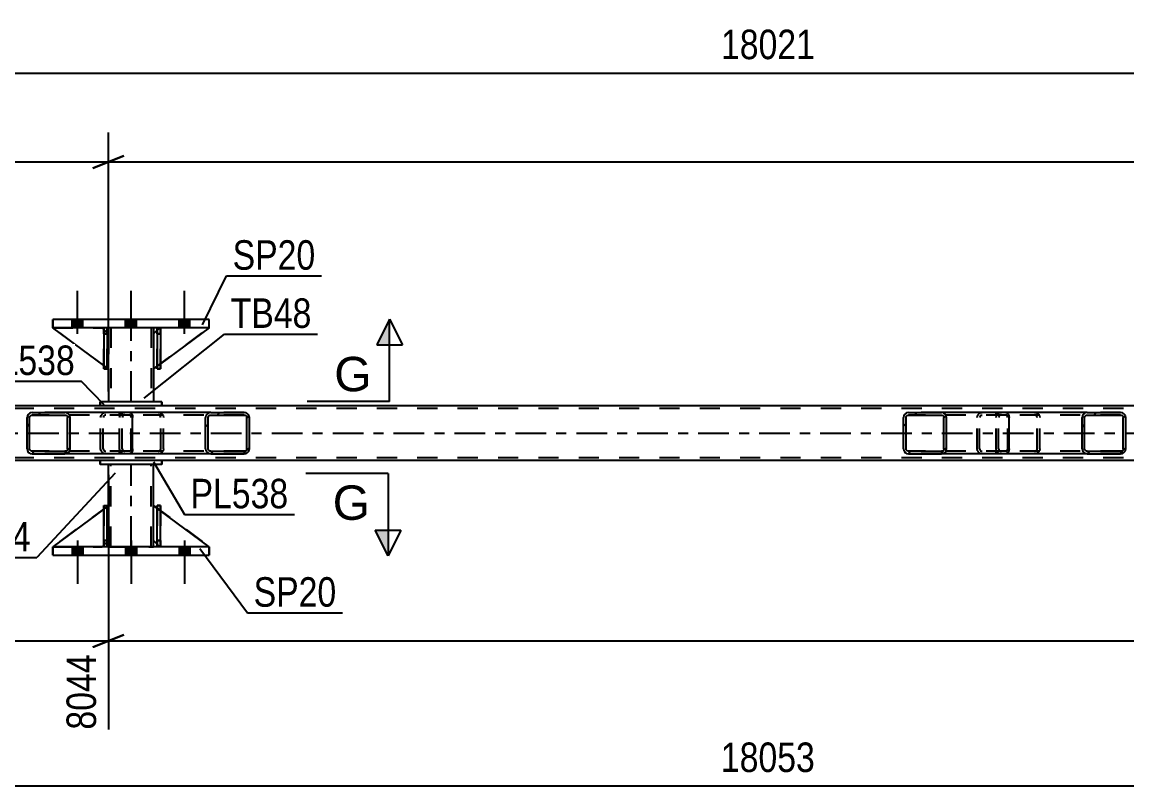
# Model space of a CAD drawing. Header units: millimetres. Extents: x 0 to 841, y 0 to 594.
# Drawn here: x 313.5 to 420.9, y 188.6 to 262.8 of the extents above; entities that cross this region are included whole.
import ezdxf

# ---------------------------------------------------------------- set-up
doc = ezdxf.new("R2010")
doc.units = ezdxf.units.MM
doc.linetypes.add('DXK_LINE_DOT2', pattern=[3.9198, 1.9599, -1.9599])
doc.linetypes.add('DXK_LINE_DOT3', pattern=[5.9187, 2.979, -0.9799, 0.9799, -0.9799])
doc.styles.add('Arial', font='ARIAL.TTF', dxfattribs={"height": 0.2})
doc.styles.add('Arial Narrow', font='ARIALN.TTF', dxfattribs={"height": 0.2})

# ---------------------------------------------------------------- blocks, each defined once
blk = doc.blocks.new('Part-717033707-3431 - 3292')
at = {"linetype": 'Continuous'}
h = blk.add_hatch(dxfattribs=at)
h.set_pattern_fill('', scale=0.7, style=0, pattern_type=0)
h.set_pattern_definition([(45, (403.3136, 224.5906), (-1.57154, 1.57154), [])])
h.paths.add_polyline_path([(403.35, 224.41), (403.31, 224.59), (403.2, 224.75), (403.04, 224.85), (402.85, 224.89), (399.66, 224.89), (399.47, 224.85), (399.31, 224.75), (399.2, 224.59), (399.16, 224.41), (399.16, 221.37), (399.2, 221.18), (399.31, 221.03), (399.47, 220.92), (399.66, 220.89), (402.85, 220.89), (403.04, 220.92), (403.2, 221.03), (403.31, 221.18), (403.35, 221.37)])
h.paths.add_polyline_path([(403.08, 221.28), (403.03, 221.2), (402.95, 221.15), (402.85, 221.13), (399.66, 221.13), (399.57, 221.15), (399.49, 221.2), (399.43, 221.28), (399.41, 221.37), (399.41, 224.41), (399.43, 224.5), (399.49, 224.58), (399.57, 224.63), (399.66, 224.65), (402.85, 224.65), (402.95, 224.63), (403.03, 224.58), (403.08, 224.5), (403.1, 224.41), (403.1, 221.37)])
at = {"color": 2, "linetype": 'Continuous'}
for p, q in [((399.2, 224.59), (399.16, 224.41)), ((399.16, 221.37), (399.16, 224.41)), ((399.41, 224.41), (399.43, 224.5)), ((399.41, 221.37), (399.41, 224.41)), ((399.43, 224.5), (399.49, 224.58)), ((399.66, 224.89), (399.47, 224.85)), ((399.49, 224.58), (399.57, 224.63)), ((399.57, 224.63), (399.66, 224.65)), ((399.66, 224.89), (402.85, 224.89)), ((399.66, 224.65), (402.85, 224.65)), ((409.15, 224.89), (402.85, 224.89)), ((403.04, 224.85), (402.85, 224.89)), ((402.85, 224.65), (402.95, 224.63)), ((402.95, 224.63), (403.03, 224.58)), ((403.03, 224.58), (403.08, 224.5)), ((403.08, 224.5), (403.1, 224.41)), ((403.1, 221.37), (403.1, 224.41)), ((403.35, 224.41), (403.31, 224.59)), ((403.35, 221.37), (403.35, 224.41)), ((409.15, 224.89), (409.25, 224.85)), ((409.25, 224.85), (409.34, 224.75)), ((409.34, 224.75), (409.4, 224.59)), ((409.4, 224.59), (409.42, 224.41)), ((409.42, 221.37), (409.42, 224.41)), ((399.16, 221.37), (399.2, 221.18)), ((399.43, 221.28), (399.41, 221.37)), ((399.49, 221.2), (399.43, 221.28)), ((399.57, 221.15), (399.49, 221.2)), ((399.66, 221.13), (399.57, 221.15)), ((399.66, 221.13), (402.85, 221.13)), ((402.95, 221.15), (402.85, 221.13)), ((403.03, 221.2), (402.95, 221.15)), ((403.08, 221.28), (403.03, 221.2)), ((403.1, 221.37), (403.08, 221.28)), ((403.31, 221.18), (403.35, 221.37)), ((409.4, 221.18), (409.34, 221.03)), ((409.42, 221.37), (409.4, 221.18)), ((399.47, 220.92), (399.66, 220.89)), ((399.66, 220.89), (402.85, 220.89)), ((402.85, 220.89), (403.04, 220.92)), ((409.15, 220.89), (402.85, 220.89)), ((409.25, 220.92), (409.15, 220.89)), ((409.34, 221.03), (409.25, 220.92))]:
    blk.add_line(p, q, dxfattribs=at)
at = {"color": 7, "linetype": 'DXK_LINE_DOT2'}
for p, q in [((402.85, 224.89), (399.66, 224.89)), ((409.15, 224.65), (399.66, 224.65)), ((406.31, 224.41), (406.35, 224.59)), ((406.31, 221.37), (406.31, 224.41)), ((406.58, 224.5), (406.56, 224.41)), ((406.56, 221.37), (406.56, 224.41)), ((406.64, 224.58), (406.58, 224.5)), ((406.62, 224.85), (406.82, 224.89)), ((406.64, 224.58), (406.66, 224.59)), ((406.66, 224.59), (406.72, 224.63)), ((406.72, 224.63), (406.82, 224.65)), ((408.16, 224.65), (408.16, 224.89)), ((409.2, 224.63), (409.15, 224.65)), ((409.25, 224.58), (409.2, 224.63)), ((409.27, 224.5), (409.25, 224.58)), ((409.29, 224.41), (409.27, 224.5)), ((409.29, 221.37), (409.29, 224.41)), ((409.15, 221.13), (399.66, 221.13)), ((406.35, 221.18), (406.31, 221.37)), ((406.56, 221.37), (406.58, 221.28)), ((406.58, 221.28), (406.64, 221.2)), ((406.64, 221.2), (406.66, 221.18)), ((406.66, 221.18), (406.72, 221.15)), ((406.72, 221.15), (406.82, 221.13)), ((408.16, 220.89), (408.16, 221.13)), ((409.15, 221.13), (409.2, 221.15)), ((409.2, 221.15), (409.25, 221.2)), ((409.25, 221.2), (409.27, 221.28)), ((409.27, 221.28), (409.29, 221.37)), ((402.85, 220.89), (399.66, 220.89)), ((406.82, 220.89), (406.62, 220.92))]:
    blk.add_line(p, q, dxfattribs=at)
at = {"color": 2, "linetype": 'Continuous'}
for centre, start, end in [((399.65, 224.39), 111.1941, 156.1506), ((402.86, 224.39), 23.8494, 68.8059), ((399.65, 221.38), 203.8494, 248.8059), ((402.86, 221.38), 291.1941, 336.1506)]:
    blk.add_arc(centre, 0.492, start, end, dxfattribs=at)
at = {"color": 7, "linetype": 'DXK_LINE_DOT2'}
for centre, start, end in [((406.8, 224.39), 111.1941, 156.1506), ((406.8, 221.38), 203.8494, 248.8059)]:
    blk.add_arc(centre, 0.492, start, end, dxfattribs=at)
blk = doc.blocks.new('Bolt-717033707-3302 - 3292')
at = {"linetype": 'Continuous'}
for points in [[(319.45, 211.85), (318.41, 211.85), (318.41, 211.05), (319.45, 211.05)], [(319.45, 211.85), (318.41, 211.85), (318.41, 211.05), (319.45, 211.05)], [(319.45, 211.85), (318.41, 211.85), (318.41, 211.05), (319.45, 211.05)], [(324.65, 211.85), (323.61, 211.85), (323.61, 211.05), (324.65, 211.05)], [(324.65, 211.85), (323.61, 211.85), (323.61, 211.05), (324.65, 211.05)], [(329.85, 211.85), (328.81, 211.85), (328.81, 211.05), (329.85, 211.05)], [(329.85, 211.85), (328.81, 211.85), (328.81, 211.05), (329.85, 211.05)], [(329.85, 211.85), (328.81, 211.85), (328.81, 211.05), (329.85, 211.05)]]:
    blk.add_hatch(color=1, dxfattribs=at).paths.add_polyline_path(points)
at = {"color": 1, "linetype": 'Continuous'}
for p, q in [((318.41, 211.85), (318.41, 211.05)), ((318.41, 211.85), (318.41, 211.05)), ((318.41, 211.85), (318.41, 211.05)), ((318.93, 212.45), (318.93, 208.25)), ((318.93, 212.45), (318.93, 208.25)), ((318.93, 212.45), (318.93, 208.25)), ((319.45, 211.85), (319.45, 211.05)), ((319.45, 211.85), (319.45, 211.05)), ((319.45, 211.85), (319.45, 211.05)), ((323.61, 211.85), (323.61, 211.05)), ((323.61, 211.85), (323.61, 211.05)), ((324.13, 212.45), (324.13, 208.25)), ((324.13, 212.45), (324.13, 208.25)), ((324.65, 211.85), (324.65, 211.05)), ((324.65, 211.85), (324.65, 211.05)), ((328.81, 211.85), (328.81, 211.05)), ((328.81, 211.85), (328.81, 211.05)), ((328.81, 211.85), (328.81, 211.05)), ((329.33, 212.45), (329.33, 208.25)), ((329.33, 212.45), (329.33, 208.25)), ((329.33, 212.45), (329.33, 208.25)), ((329.85, 211.85), (329.85, 211.05)), ((329.85, 211.85), (329.85, 211.05)), ((329.85, 211.85), (329.85, 211.05))]:
    blk.add_line(p, q, dxfattribs=at)
blk = doc.blocks.new('Part-717033707-3335 - 3292')
at = {"color": 7, "linetype": 'DXK_LINE_DOT2'}
for p, q in [((326.33, 212.45), (326.33, 215.85)), ((326.33, 215.85), (331.73, 211.85)), ((326.93, 211.85), (326.33, 212.45)), ((331.73, 211.85), (326.93, 211.85))]:
    blk.add_line(p, q, dxfattribs=at)
blk = doc.blocks.new('Part-717033707-3329 - 3292')
at = {"color": 2, "linetype": 'Continuous'}
for p, q in [((316.53, 211.05), (316.53, 211.85)), ((331.73, 211.85), (316.53, 211.85)), ((331.73, 211.05), (331.73, 211.85)), ((316.53, 211.05), (331.73, 211.05))]:
    blk.add_line(p, q, dxfattribs=at)
at = {"color": 7, "linetype": 'DXK_LINE_DOT2'}
for p, q in [((316.53, 211.85), (316.53, 211.05)), ((331.73, 211.85), (331.73, 211.05))]:
    blk.add_line(p, q, dxfattribs=at)
blk = doc.blocks.new('Part-717033707-3452 - 3292')
at = {"color": 7, "linetype": 'DXK_LINE_DOT2'}
for p, q in [((321.48, 232.53), (321.48, 233.13)), ((321.48, 233.13), (321.48, 233.13)), ((321.48, 233.13), (321.48, 229.13)), ((321.8, 233.13), (321.48, 233.13)), ((321.8, 232.53), (321.8, 233.13)), ((321.8, 229.13), (321.8, 233.13)), ((321.48, 229.13), (321.48, 232.53)), ((321.48, 232.53), (321.8, 232.53)), ((321.8, 232.53), (321.8, 229.13)), ((321.48, 229.13), (321.8, 229.13))]:
    blk.add_line(p, q, dxfattribs=at)
blk = doc.blocks.new('Part-717033707-3446 - 3292')
at = {"color": 2, "linetype": 'Continuous'}
for p, q in [((321.93, 215.85), (321.93, 219.85)), ((326.33, 215.85), (326.33, 219.85)), ((321.93, 211.85), (321.93, 212.45)), ((326.33, 211.85), (326.33, 212.45))]:
    blk.add_line(p, q, dxfattribs=at)
at = {"color": 7, "linetype": 'DXK_LINE_DOT2'}
for p, q in [((326.33, 219.85), (321.93, 219.85)), ((322.17, 211.85), (322.17, 219.85)), ((326.09, 211.85), (326.09, 219.85)), ((321.93, 212.45), (321.93, 215.85)), ((326.33, 212.45), (326.33, 215.85)), ((321.93, 211.85), (326.33, 211.85))]:
    blk.add_line(p, q, dxfattribs=at)
at = {"color": 7, "linetype": 'DXK_LINE_DOT3'}
blk.add_line((324.13, 211.85), (324.13, 219.85), dxfattribs=at)
blk = doc.blocks.new('Part-717033707-3332 - 3292')
at = {"color": 2, "linetype": 'Continuous'}
for p, q in [((326.33, 212.45), (326.33, 215.85)), ((326.68, 215.58), (326.33, 215.85)), ((331.73, 211.85), (327, 215.35)), ((326.68, 212.09), (326.33, 212.45))]:
    blk.add_line(p, q, dxfattribs=at)
at = {"color": 7, "linetype": 'DXK_LINE_DOT2'}
for p, q in [((327, 215.35), (326.68, 215.58)), ((326.93, 211.85), (326.68, 212.09)), ((331.73, 211.85), (326.93, 211.85)), ((331.73, 211.85), (331.73, 211.85)), ((331.73, 211.85), (331.73, 211.85))]:
    blk.add_line(p, q, dxfattribs=at)
blk = doc.blocks.new('Part-717033707-3338 - 3292')
at = {"color": 7, "linetype": 'DXK_LINE_DOT2'}
for p, q in [((321.8, 215.75), (321.48, 215.52)), ((321.93, 212.45), (321.93, 215.85)), ((316.53, 211.85), (321.33, 211.85)), ((321.93, 212.45), (321.33, 211.85)), ((321.8, 212.32), (321.48, 212))]:
    blk.add_line(p, q, dxfattribs=at)
at = {"color": 2, "linetype": 'Continuous'}
for p, q in [((321.93, 215.85), (321.8, 215.75)), ((321.93, 212.45), (321.93, 215.85)), ((321.48, 215.52), (316.53, 211.85)), ((321.48, 212), (321.33, 211.85)), ((321.93, 212.45), (321.8, 212.32)), ((321.93, 212.45), (321.93, 212.45))]:
    blk.add_line(p, q, dxfattribs=at)
blk = doc.blocks.new('Part-717033707-3405 - 3292')
at = {"color": 2, "linetype": 'Continuous'}
for p, q in [((327, 233.13), (326.68, 233.13)), ((326.68, 233.13), (326.68, 229.13)), ((327, 233.13), (327, 233.13)), ((327, 233.13), (327, 229.13)), ((327, 229.13), (326.68, 229.13))]:
    blk.add_line(p, q, dxfattribs=at)
at = {"color": 7, "linetype": 'DXK_LINE_DOT2'}
for p, q in [((326.68, 232.53), (326.68, 233.13)), ((327, 232.53), (327, 233.13)), ((327, 233.13), (327, 233.13)), ((327, 232.53), (326.68, 232.53)), ((326.68, 232.53), (326.68, 229.13)), ((327, 229.13), (327, 232.53))]:
    blk.add_line(p, q, dxfattribs=at)
blk = doc.blocks.new('Part-717033707-3341 - 3292')
at = {"color": 7, "linetype": 'DXK_LINE_DOT2'}
for p, q in [((321.93, 215.85), (316.53, 211.85)), ((321.93, 212.45), (321.93, 215.85)), ((321.93, 215.85), (321.93, 212.45)), ((316.53, 211.85), (321.33, 211.85)), ((321.33, 211.85), (321.93, 212.45)), ((321.93, 212.45), (321.33, 211.85)), ((321.93, 212.45), (321.93, 212.45))]:
    blk.add_line(p, q, dxfattribs=at)
blk = doc.blocks.new('Part-717033707-3406 - 3292')
at = {"color": 7, "linetype": 'DXK_LINE_DOT2'}
for p, q in [((321.93, 229.13), (316.53, 233.13)), ((316.53, 233.13), (321.33, 233.13)), ((321.33, 233.13), (321.93, 232.53)), ((321.93, 232.53), (321.33, 233.13)), ((321.93, 232.53), (321.93, 229.13)), ((321.93, 232.53), (321.93, 232.53)), ((321.93, 232.53), (321.93, 229.13))]:
    blk.add_line(p, q, dxfattribs=at)
blk = doc.blocks.new('Part-717033707-3342 - 3292')
at = {"color": 2, "linetype": 'Continuous'}
for p, q in [((321.48, 211.85), (321.48, 215.85)), ((321.48, 215.85), (321.8, 215.85)), ((321.8, 211.85), (321.8, 215.85)), ((321.48, 211.85), (321.48, 211.85)), ((321.8, 211.85), (321.48, 211.85))]:
    blk.add_line(p, q, dxfattribs=at)
at = {"color": 7, "linetype": 'DXK_LINE_DOT2'}
for p, q in [((321.48, 215.85), (321.48, 212.45)), ((321.8, 212.45), (321.8, 215.85)), ((321.48, 212.45), (321.48, 211.85)), ((321.48, 212.45), (321.8, 212.45)), ((321.8, 211.85), (321.8, 212.45)), ((321.8, 211.85), (321.8, 211.85))]:
    blk.add_line(p, q, dxfattribs=at)
blk = doc.blocks.new('Part-717033707-3407 - 3292')
at = {"color": 2, "linetype": 'Continuous'}
for p, q in [((321.48, 229.46), (316.53, 233.13)), ((321.48, 232.97), (321.33, 233.13)), ((321.93, 232.53), (321.8, 232.65)), ((321.93, 232.53), (321.93, 232.53)), ((321.93, 229.13), (321.93, 232.53)), ((321.8, 229.22), (321.93, 229.13)), ((321.93, 229.13), (321.93, 229.13))]:
    blk.add_line(p, q, dxfattribs=at)
at = {"color": 7, "linetype": 'DXK_LINE_DOT2'}
for p, q in [((321.33, 233.13), (316.53, 233.13)), ((321.33, 233.13), (321.93, 232.53)), ((321.8, 232.65), (321.48, 232.97)), ((321.93, 232.53), (321.93, 229.13)), ((321.8, 229.22), (321.48, 229.46))]:
    blk.add_line(p, q, dxfattribs=at)
blk = doc.blocks.new('Part-717033707-3343 - 3292')
at = {"color": 2, "linetype": 'Continuous'}
for p, q in [((326.68, 211.85), (326.68, 215.85)), ((326.68, 215.85), (327, 215.85)), ((327, 211.85), (327, 215.85)), ((326.68, 211.85), (326.68, 211.85)), ((327, 211.85), (326.68, 211.85))]:
    blk.add_line(p, q, dxfattribs=at)
at = {"color": 7, "linetype": 'DXK_LINE_DOT2'}
for p, q in [((326.68, 215.85), (326.68, 212.45)), ((327, 212.45), (327, 215.85)), ((326.68, 212.45), (326.68, 211.85)), ((326.68, 212.45), (327, 212.45)), ((327, 211.85), (327, 212.45)), ((327, 211.85), (327, 211.85))]:
    blk.add_line(p, q, dxfattribs=at)
blk = doc.blocks.new('Part-717033707-3408 - 3292')
at = {"color": 7, "linetype": 'DXK_LINE_DOT2'}
for p, q in [((326.93, 233.13), (326.33, 232.53)), ((326.33, 229.13), (331.73, 233.13)), ((331.73, 233.13), (326.93, 233.13)), ((326.33, 232.53), (326.33, 229.13))]:
    blk.add_line(p, q, dxfattribs=at)
blk = doc.blocks.new('Part-717033707-3344 - 3292')
at = {"color": 7, "linetype": 'DXK_LINE_DOT2'}
for p, q in [((321.48, 215.85), (321.8, 215.85)), ((321.48, 212.45), (321.48, 215.85)), ((321.48, 215.85), (321.48, 211.85)), ((321.8, 215.85), (321.8, 212.45)), ((321.8, 211.85), (321.8, 215.75)), ((321.8, 212.45), (321.48, 212.45)), ((321.48, 211.85), (321.48, 212.45)), ((321.8, 211.85), (321.48, 211.85)), ((321.8, 212.45), (321.8, 211.85)), ((321.8, 211.85), (321.8, 211.85))]:
    blk.add_line(p, q, dxfattribs=at)
blk = doc.blocks.new('Part-717033707-3409 - 3292')
at = {"color": 2, "linetype": 'Continuous'}
for p, q in [((326.68, 232.88), (326.33, 232.53)), ((331.73, 233.13), (327, 229.63)), ((326.33, 232.53), (326.33, 229.13)), ((326.68, 229.39), (326.33, 229.13))]:
    blk.add_line(p, q, dxfattribs=at)
at = {"color": 7, "linetype": 'DXK_LINE_DOT2'}
for p, q in [((326.93, 233.13), (326.68, 232.88)), ((331.73, 233.13), (326.93, 233.13)), ((327, 229.63), (326.68, 229.39))]:
    blk.add_line(p, q, dxfattribs=at)
blk = doc.blocks.new('Part-717033707-3345 - 3292')
at = {"color": 7, "linetype": 'DXK_LINE_DOT2'}
for p, q in [((327, 215.85), (326.68, 215.85)), ((326.68, 212.45), (326.68, 215.85)), ((326.68, 215.85), (326.68, 211.85)), ((327, 215.85), (327, 212.45)), ((327, 211.85), (327, 215.85)), ((327, 212.45), (326.68, 212.45)), ((326.68, 211.85), (326.68, 212.45)), ((327, 211.85), (326.68, 211.85)), ((327, 212.45), (327, 211.85)), ((327, 211.85), (327, 211.85))]:
    blk.add_line(p, q, dxfattribs=at)
blk = doc.blocks.new('Part-717033707-3404 - 3292')
at = {"color": 2, "linetype": 'Continuous'}
for p, q in [((321.8, 233.13), (321.48, 233.13)), ((321.48, 233.13), (321.48, 229.13)), ((321.8, 233.13), (321.8, 233.13)), ((321.8, 233.13), (321.8, 229.13)), ((321.8, 229.13), (321.48, 229.13))]:
    blk.add_line(p, q, dxfattribs=at)
at = {"color": 7, "linetype": 'DXK_LINE_DOT2'}
for p, q in [((321.48, 232.53), (321.48, 233.13)), ((321.8, 232.53), (321.8, 233.13)), ((321.8, 233.13), (321.8, 233.13)), ((321.8, 232.53), (321.48, 232.53)), ((321.48, 232.53), (321.48, 229.13)), ((321.8, 229.13), (321.8, 232.53))]:
    blk.add_line(p, q, dxfattribs=at)
blk = doc.blocks.new('Part-717033707-3430 - 3292')
at = {"linetype": 'Continuous'}
h = blk.add_hatch(dxfattribs=at)
h.set_pattern_fill('', scale=0.7, style=0, pattern_type=0)
h.set_pattern_definition([(45, (335.5906, 224.5906), (-1.57154, 1.57154), [])])
h.paths.add_polyline_path([(335.63, 224.41), (335.59, 224.59), (335.48, 224.75), (335.31, 224.85), (335.12, 224.89), (331.88, 224.89), (331.69, 224.85), (331.52, 224.75), (331.41, 224.59), (331.37, 224.41), (331.37, 221.37), (331.41, 221.18), (331.52, 221.03), (331.69, 220.92), (331.88, 220.89), (335.12, 220.89), (335.31, 220.92), (335.48, 221.03), (335.59, 221.18), (335.63, 221.37)])
h.paths.add_polyline_path([(335.35, 221.28), (335.3, 221.2), (335.22, 221.15), (335.12, 221.13), (331.88, 221.13), (331.79, 221.15), (331.7, 221.2), (331.65, 221.28), (331.63, 221.37), (331.63, 224.41), (331.65, 224.5), (331.7, 224.58), (331.79, 224.63), (331.88, 224.65), (335.12, 224.65), (335.22, 224.63), (335.3, 224.58), (335.35, 224.5), (335.37, 224.41), (335.37, 221.37)])
at = {"color": 7, "linetype": 'DXK_LINE_DOT2'}
for p, q in [((323.02, 224.41), (323.06, 224.59)), ((323.02, 221.37), (323.02, 224.41)), ((323.3, 224.5), (323.28, 224.41)), ((323.28, 221.37), (323.28, 224.41)), ((323.35, 224.58), (323.3, 224.5)), ((323.34, 224.85), (323.53, 224.89)), ((323.44, 224.63), (323.35, 224.58)), ((323.53, 224.65), (323.44, 224.63)), ((324.02, 224.89), (323.53, 224.89)), ((335.12, 224.65), (323.53, 224.65)), ((326.77, 224.89), (326.96, 224.85)), ((326.87, 224.63), (326.77, 224.65)), ((326.95, 224.58), (326.87, 224.63)), ((327.01, 224.5), (326.95, 224.58)), ((327.02, 224.41), (327.01, 224.5)), ((327.02, 221.37), (327.02, 224.41)), ((327.24, 224.59), (327.28, 224.41)), ((327.28, 221.37), (327.28, 224.41)), ((335.12, 224.89), (331.88, 224.89)), ((323.06, 221.18), (323.02, 221.37)), ((323.28, 221.37), (323.3, 221.28)), ((323.3, 221.28), (323.35, 221.2)), ((323.35, 221.2), (323.44, 221.15)), ((323.44, 221.15), (323.53, 221.13)), ((335.12, 221.13), (323.53, 221.13)), ((326.77, 221.13), (326.87, 221.15)), ((326.87, 221.15), (326.95, 221.2)), ((326.95, 221.2), (327.01, 221.28)), ((327.01, 221.28), (327.02, 221.37)), ((327.28, 221.37), (327.24, 221.18)), ((323.53, 220.89), (323.34, 220.92)), ((324.02, 220.89), (323.53, 220.89)), ((326.96, 220.92), (326.77, 220.89)), ((335.12, 220.89), (331.88, 220.89))]:
    blk.add_line(p, q, dxfattribs=at)
at = {"color": 2, "linetype": 'Continuous'}
for p, q in [((331.88, 224.89), (324.02, 224.89)), ((331.41, 224.59), (331.37, 224.41)), ((331.37, 221.37), (331.37, 224.41)), ((331.63, 224.41), (331.65, 224.5)), ((331.63, 221.37), (331.63, 224.41)), ((331.65, 224.5), (331.7, 224.58)), ((331.88, 224.89), (331.69, 224.85)), ((331.7, 224.58), (331.79, 224.63)), ((331.79, 224.63), (331.88, 224.65)), ((331.88, 224.89), (335.12, 224.89)), ((331.88, 224.65), (335.12, 224.65)), ((335.31, 224.85), (335.12, 224.89)), ((335.12, 224.65), (335.22, 224.63)), ((335.22, 224.63), (335.3, 224.58)), ((335.3, 224.58), (335.35, 224.5)), ((335.35, 224.5), (335.37, 224.41)), ((335.37, 221.37), (335.37, 224.41)), ((335.63, 224.41), (335.59, 224.59)), ((335.63, 221.37), (335.63, 224.41)), ((331.37, 221.37), (331.41, 221.18)), ((331.65, 221.28), (331.63, 221.37)), ((331.7, 221.2), (331.65, 221.28)), ((331.79, 221.15), (331.7, 221.2)), ((331.88, 221.13), (331.79, 221.15)), ((331.88, 221.13), (335.12, 221.13)), ((335.22, 221.15), (335.12, 221.13)), ((335.3, 221.2), (335.22, 221.15)), ((335.35, 221.28), (335.3, 221.2)), ((335.37, 221.37), (335.35, 221.28)), ((335.59, 221.18), (335.63, 221.37)), ((331.88, 220.89), (324.02, 220.89)), ((331.69, 220.92), (331.88, 220.89)), ((331.88, 220.89), (335.12, 220.89)), ((335.12, 220.89), (335.31, 220.92))]:
    blk.add_line(p, q, dxfattribs=at)
at = {"color": 7, "linetype": 'DXK_LINE_DOT2'}
for centre, start, end in [((323.51, 224.39), 110.7583, 155.6801), ((326.79, 224.39), 24.3199, 69.2417), ((323.51, 221.39), 204.3199, 249.2417), ((326.79, 221.39), 290.7583, 335.6801)]:
    blk.add_arc(centre, 0.496, start, end, dxfattribs=at)
at = {"color": 2, "linetype": 'Continuous'}
for centre, start, end in [((331.86, 224.39), 110.7583, 155.68), ((335.14, 224.39), 24.32, 69.2417), ((331.86, 221.39), 204.32, 249.2417), ((335.14, 221.39), 290.7583, 335.68)]:
    blk.add_arc(centre, 0.496, start, end, dxfattribs=at)
blk = doc.blocks.new('Part-717033707-3441 - 3292')
at = {"color": 2, "linetype": 'Continuous'}
for p, q in [((327.13, 220.25), (321.13, 220.25)), ((321.13, 219.85), (321.13, 220.25)), ((327.13, 220.25), (327.13, 219.85)), ((327.13, 220.25), (327.13, 220.25)), ((327.13, 219.85), (321.13, 219.85)), ((327.13, 219.85), (327.13, 219.85))]:
    blk.add_line(p, q, dxfattribs=at)
at = {"color": 7, "linetype": 'DXK_LINE_DOT2'}
for p, q in [((321.13, 220.25), (321.13, 219.85)), ((327.13, 219.85), (327.13, 220.25))]:
    blk.add_line(p, q, dxfattribs=at)
blk = doc.blocks.new('Part-717033707-3451 - 3292')
at = {"color": 2, "linetype": 'Continuous'}
for p, q in [((331.73, 233.93), (316.53, 233.93)), ((316.53, 233.13), (316.53, 233.93)), ((331.73, 233.13), (316.53, 233.13)), ((331.73, 233.13), (331.73, 233.93))]:
    blk.add_line(p, q, dxfattribs=at)
at = {"color": 7, "linetype": 'DXK_LINE_DOT2'}
for p, q in [((316.53, 233.93), (316.53, 233.13)), ((331.73, 233.13), (331.73, 233.93))]:
    blk.add_line(p, q, dxfattribs=at)
blk = doc.blocks.new('Part-717033707-3453 - 3292')
at = {"color": 7, "linetype": 'DXK_LINE_DOT2'}
for p, q in [((326.68, 232.53), (326.68, 233.13)), ((326.68, 233.13), (326.68, 233.13)), ((326.68, 233.13), (326.68, 229.13)), ((327, 233.13), (326.68, 233.13)), ((327, 232.53), (327, 233.13)), ((327, 229.13), (327, 233.13)), ((326.68, 229.13), (326.68, 232.53)), ((326.68, 232.53), (327, 232.53)), ((327, 232.53), (327, 229.13)), ((326.68, 229.13), (327, 229.13))]:
    blk.add_line(p, q, dxfattribs=at)
blk = doc.blocks.new('Part-717033707-3459 - 3292')
at = {"color": 2, "linetype": 'Continuous'}
for p, q in [((321.93, 233.13), (321.93, 232.53)), ((326.33, 233.13), (326.33, 232.53)), ((321.93, 229.13), (321.93, 225.93)), ((326.33, 229.13), (326.33, 225.93))]:
    blk.add_line(p, q, dxfattribs=at)
at = {"color": 7, "linetype": 'DXK_LINE_DOT2'}
for p, q in [((326.33, 233.13), (321.93, 233.13)), ((322.17, 233.13), (322.17, 225.93)), ((326.09, 233.13), (326.09, 225.93)), ((321.93, 232.53), (321.93, 229.13)), ((326.33, 232.53), (326.33, 229.13)), ((326.33, 225.93), (321.93, 225.93))]:
    blk.add_line(p, q, dxfattribs=at)
at = {"color": 7, "linetype": 'DXK_LINE_DOT3'}
blk.add_line((324.13, 225.93), (324.13, 233.13), dxfattribs=at)
blk = doc.blocks.new('Part-717033707-3472 - 3292')
at = {"linetype": 'Continuous'}
h = blk.add_hatch(dxfattribs=at)
h.set_pattern_fill('', scale=0.7, style=0, pattern_type=0)
h.set_pattern_definition([(45, (318.1795, 224.5906), (-1.57154, 1.57154), [])])
h.paths.add_polyline_path([(318.22, 224.41), (318.18, 224.59), (318.07, 224.75), (317.91, 224.85), (317.71, 224.89), (314.53, 224.89), (314.34, 224.85), (314.18, 224.75), (314.07, 224.59), (314.03, 224.41), (314.03, 221.37), (314.07, 221.18), (314.18, 221.03), (314.34, 220.92), (314.53, 220.89), (317.71, 220.89), (317.91, 220.92), (318.07, 221.03), (318.18, 221.18), (318.22, 221.37)])
h.paths.add_polyline_path([(317.95, 221.28), (317.89, 221.2), (317.81, 221.15), (317.71, 221.13), (314.53, 221.13), (314.43, 221.15), (314.35, 221.2), (314.3, 221.28), (314.28, 221.37), (314.28, 224.41), (314.3, 224.5), (314.35, 224.58), (314.43, 224.63), (314.53, 224.65), (317.71, 224.65), (317.81, 224.63), (317.89, 224.58), (317.95, 224.5), (317.97, 224.41), (317.97, 221.37)])
at = {"color": 2, "linetype": 'Continuous'}
for p, q in [((314.07, 224.59), (314.03, 224.41)), ((314.03, 221.37), (314.03, 224.41)), ((314.28, 224.41), (314.3, 224.5)), ((314.28, 221.37), (314.28, 224.41)), ((314.3, 224.5), (314.35, 224.58)), ((314.53, 224.89), (314.34, 224.85)), ((314.35, 224.58), (314.43, 224.63)), ((314.43, 224.63), (314.53, 224.65)), ((314.53, 224.89), (317.71, 224.89)), ((314.53, 224.65), (317.71, 224.65)), ((324.02, 224.89), (317.71, 224.89)), ((317.91, 224.85), (317.71, 224.89)), ((317.71, 224.65), (317.81, 224.63)), ((317.81, 224.63), (317.89, 224.58)), ((317.89, 224.58), (317.95, 224.5)), ((317.95, 224.5), (317.97, 224.41)), ((317.97, 221.37), (317.97, 224.41)), ((318.22, 224.41), (318.18, 224.59)), ((318.22, 221.37), (318.22, 224.41)), ((324.02, 224.89), (324.12, 224.85)), ((324.12, 224.85), (324.21, 224.75)), ((324.21, 224.75), (324.27, 224.59)), ((324.27, 224.59), (324.29, 224.41)), ((324.29, 221.37), (324.29, 224.41)), ((314.03, 221.37), (314.07, 221.18)), ((314.3, 221.28), (314.28, 221.37)), ((314.35, 221.2), (314.3, 221.28)), ((314.43, 221.15), (314.35, 221.2)), ((314.53, 221.13), (314.43, 221.15)), ((314.53, 221.13), (317.71, 221.13)), ((317.81, 221.15), (317.71, 221.13)), ((317.89, 221.2), (317.81, 221.15)), ((317.95, 221.28), (317.89, 221.2)), ((317.97, 221.37), (317.95, 221.28)), ((318.18, 221.18), (318.22, 221.37)), ((324.27, 221.18), (324.21, 221.03)), ((324.29, 221.37), (324.27, 221.18)), ((314.34, 220.92), (314.53, 220.89)), ((314.53, 220.89), (317.71, 220.89)), ((317.71, 220.89), (317.91, 220.92)), ((324.02, 220.89), (317.71, 220.89)), ((324.12, 220.92), (324.02, 220.89)), ((324.21, 221.03), (324.12, 220.92))]:
    blk.add_line(p, q, dxfattribs=at)
at = {"color": 7, "linetype": 'DXK_LINE_DOT2'}
for p, q in [((317.71, 224.89), (314.53, 224.89)), ((324.02, 224.65), (314.53, 224.65)), ((321.18, 224.41), (321.22, 224.59)), ((321.18, 221.37), (321.18, 224.41)), ((321.45, 224.5), (321.43, 224.41)), ((321.43, 221.37), (321.43, 224.41)), ((321.5, 224.58), (321.45, 224.5)), ((321.49, 224.85), (321.68, 224.89)), ((321.58, 224.63), (321.5, 224.58)), ((321.68, 224.65), (321.58, 224.63)), ((323.02, 224.65), (323.02, 224.89)), ((324.07, 224.63), (324.02, 224.65)), ((324.11, 224.58), (324.07, 224.63)), ((324.14, 224.5), (324.11, 224.58)), ((324.15, 224.41), (324.14, 224.5)), ((324.15, 221.37), (324.15, 224.41)), ((324.02, 221.13), (314.53, 221.13)), ((321.22, 221.18), (321.18, 221.37)), ((321.43, 221.37), (321.45, 221.28)), ((321.45, 221.28), (321.5, 221.2)), ((321.5, 221.2), (321.53, 221.18)), ((321.53, 221.18), (321.58, 221.15)), ((321.58, 221.15), (321.68, 221.13)), ((323.02, 220.89), (323.02, 221.13)), ((324.02, 221.13), (324.07, 221.15)), ((324.07, 221.15), (324.11, 221.2)), ((324.11, 221.2), (324.14, 221.28)), ((324.14, 221.28), (324.15, 221.37)), ((317.71, 220.89), (314.53, 220.89)), ((321.68, 220.89), (321.49, 220.92))]:
    blk.add_line(p, q, dxfattribs=at)
at = {"color": 2, "linetype": 'Continuous'}
for centre, start, end in [((314.52, 224.39), 111.1941, 156.1506), ((317.73, 224.39), 23.8494, 68.8059), ((314.52, 221.38), 203.8494, 248.8059), ((317.73, 221.38), 291.1941, 336.1506)]:
    blk.add_arc(centre, 0.492, start, end, dxfattribs=at)
at = {"color": 7, "linetype": 'DXK_LINE_DOT2'}
for centre, start, end in [((321.67, 224.39), 111.1941, 156.1506), ((321.67, 221.38), 203.8494, 248.8059)]:
    blk.add_arc(centre, 0.492, start, end, dxfattribs=at)
blk = doc.blocks.new('Part-717033707-3488 - 3292')
at = {"color": 2, "linetype": 'Continuous'}
for p, q in [((327.13, 225.93), (321.13, 225.93)), ((321.13, 225.53), (321.13, 225.93)), ((327.13, 225.53), (321.13, 225.53)), ((327.13, 225.93), (327.13, 225.53)), ((327.13, 225.93), (327.13, 225.93)), ((327.13, 225.53), (327.13, 225.53))]:
    blk.add_line(p, q, dxfattribs=at)
at = {"color": 7, "linetype": 'DXK_LINE_DOT2'}
for p, q in [((321.13, 225.93), (321.13, 225.53)), ((327.13, 225.53), (327.13, 225.93))]:
    blk.add_line(p, q, dxfattribs=at)
blk = doc.blocks.new('Part-717033707-3524 - 3292')
at = {"color": 2, "linetype": 'Continuous'}
for p, q in [((321.13, 225.53), (156.86, 225.53)), ((576.54, 225.53), (327.13, 225.53)), ((321.13, 220.25), (156.86, 220.25)), ((576.54, 220.25), (327.13, 220.25))]:
    blk.add_line(p, q, dxfattribs=at)
at = {"color": 7, "linetype": 'DXK_LINE_DOT2'}
for p, q in [((327.13, 225.53), (321.13, 225.53)), ((722.36, 225.29), (59.62, 225.29)), ((722.36, 220.49), (59.62, 220.49)), ((327.13, 220.25), (321.13, 220.25))]:
    blk.add_line(p, q, dxfattribs=at)
at = {"color": 7, "linetype": 'DXK_LINE_DOT3'}
blk.add_line((59.62, 222.89), (722.02, 222.89), dxfattribs=at)
blk = doc.blocks.new('Part-717033707-3525 - 3292')
at = {"linetype": 'Continuous'}
h = blk.add_hatch(dxfattribs=at)
h.set_pattern_fill('', scale=0.7, style=0, pattern_type=0)
h.set_pattern_definition([(45, (420.7249, 224.5906), (-1.57154, 1.57154), [])])
h.paths.add_polyline_path([(420.76, 224.41), (420.72, 224.59), (420.61, 224.75), (420.45, 224.85), (420.25, 224.89), (417.02, 224.89), (416.82, 224.85), (416.66, 224.75), (416.55, 224.59), (416.51, 224.41), (416.51, 221.37), (416.55, 221.18), (416.66, 221.03), (416.82, 220.92), (417.02, 220.89), (420.25, 220.89), (420.45, 220.92), (420.61, 221.03), (420.72, 221.18), (420.76, 221.37)])
h.paths.add_polyline_path([(420.49, 221.28), (420.43, 221.2), (420.35, 221.15), (420.25, 221.13), (417.02, 221.13), (416.92, 221.15), (416.84, 221.2), (416.78, 221.28), (416.76, 221.37), (416.76, 224.41), (416.78, 224.5), (416.84, 224.58), (416.92, 224.63), (417.02, 224.65), (420.25, 224.65), (420.35, 224.63), (420.43, 224.58), (420.49, 224.5), (420.51, 224.41), (420.51, 221.37)])
at = {"color": 7, "linetype": 'DXK_LINE_DOT2'}
for p, q in [((408.16, 224.41), (408.2, 224.59)), ((408.16, 221.37), (408.16, 224.41)), ((408.43, 224.5), (408.41, 224.41)), ((408.41, 221.37), (408.41, 224.41)), ((408.49, 224.58), (408.43, 224.5)), ((408.47, 224.85), (408.67, 224.89)), ((408.57, 224.63), (408.49, 224.58)), ((408.67, 224.65), (408.57, 224.63)), ((409.15, 224.89), (408.67, 224.89)), ((420.25, 224.65), (408.67, 224.65)), ((411.9, 224.89), (412.1, 224.85)), ((412, 224.63), (411.9, 224.65)), ((412.08, 224.58), (412, 224.63)), ((412.14, 224.5), (412.08, 224.58)), ((412.16, 224.41), (412.14, 224.5)), ((412.16, 221.37), (412.16, 224.41)), ((412.38, 224.59), (412.41, 224.41)), ((412.41, 221.37), (412.41, 224.41)), ((420.25, 224.89), (417.02, 224.89)), ((408.2, 221.18), (408.16, 221.37)), ((408.41, 221.37), (408.43, 221.28)), ((408.43, 221.28), (408.49, 221.2)), ((408.49, 221.2), (408.57, 221.15)), ((408.57, 221.15), (408.67, 221.13)), ((420.25, 221.13), (408.67, 221.13)), ((411.9, 221.13), (412, 221.15)), ((412, 221.15), (412.08, 221.2)), ((412.08, 221.2), (412.14, 221.28)), ((412.14, 221.28), (412.16, 221.37)), ((412.41, 221.37), (412.38, 221.18)), ((408.67, 220.89), (408.47, 220.92)), ((409.15, 220.89), (408.67, 220.89)), ((412.1, 220.92), (411.9, 220.89)), ((420.25, 220.89), (417.02, 220.89))]:
    blk.add_line(p, q, dxfattribs=at)
at = {"color": 2, "linetype": 'Continuous'}
for p, q in [((417.02, 224.89), (409.15, 224.89)), ((416.55, 224.59), (416.51, 224.41)), ((416.51, 221.37), (416.51, 224.41)), ((416.76, 224.41), (416.78, 224.5)), ((416.76, 221.37), (416.76, 224.41)), ((416.78, 224.5), (416.84, 224.58)), ((417.02, 224.89), (416.82, 224.85)), ((416.84, 224.58), (416.92, 224.63)), ((416.92, 224.63), (417.02, 224.65)), ((417.02, 224.89), (420.25, 224.89)), ((417.02, 224.65), (420.25, 224.65)), ((420.45, 224.85), (420.25, 224.89)), ((420.25, 224.65), (420.35, 224.63)), ((420.35, 224.63), (420.43, 224.58)), ((420.43, 224.58), (420.49, 224.5)), ((420.49, 224.5), (420.51, 224.41)), ((420.51, 221.37), (420.51, 224.41)), ((420.76, 224.41), (420.72, 224.59)), ((420.76, 221.37), (420.76, 224.41)), ((416.51, 221.37), (416.55, 221.18)), ((416.78, 221.28), (416.76, 221.37)), ((416.84, 221.2), (416.78, 221.28)), ((416.92, 221.15), (416.84, 221.2)), ((417.02, 221.13), (416.92, 221.15)), ((417.02, 221.13), (420.25, 221.13)), ((420.35, 221.15), (420.25, 221.13)), ((420.43, 221.2), (420.35, 221.15)), ((420.49, 221.28), (420.43, 221.2)), ((420.51, 221.37), (420.49, 221.28)), ((420.72, 221.18), (420.76, 221.37)), ((417.02, 220.89), (409.15, 220.89)), ((416.82, 220.92), (417.02, 220.89)), ((417.02, 220.89), (420.25, 220.89)), ((420.25, 220.89), (420.45, 220.92))]:
    blk.add_line(p, q, dxfattribs=at)
at = {"color": 7, "linetype": 'DXK_LINE_DOT2'}
for centre, start, end in [((408.65, 224.39), 110.7583, 155.6801), ((411.92, 224.39), 24.3199, 69.2417), ((408.65, 221.39), 204.3199, 249.2417), ((411.92, 221.39), 290.7583, 335.6801)]:
    blk.add_arc(centre, 0.496, start, end, dxfattribs=at)
at = {"color": 2, "linetype": 'Continuous'}
for centre, start, end in [((417, 224.39), 110.7583, 155.68), ((420.27, 224.39), 24.32, 69.2417), ((417, 221.39), 204.32, 249.2417), ((420.27, 221.39), 290.7583, 335.68)]:
    blk.add_arc(centre, 0.496, start, end, dxfattribs=at)
blk = doc.blocks.new('Bolt-717033707-3552 - 3292')
at = {"linetype": 'Continuous'}
for points in [[(318.41, 233.13), (319.45, 233.13), (319.45, 233.93), (318.41, 233.93)], [(318.41, 233.13), (319.45, 233.13), (319.45, 233.93), (318.41, 233.93)], [(318.41, 233.13), (319.45, 233.13), (319.45, 233.93), (318.41, 233.93)], [(323.61, 233.13), (324.65, 233.13), (324.65, 233.93), (323.61, 233.93)], [(323.61, 233.13), (324.65, 233.13), (324.65, 233.93), (323.61, 233.93)], [(328.81, 233.13), (329.85, 233.13), (329.85, 233.93), (328.81, 233.93)], [(328.81, 233.13), (329.85, 233.13), (329.85, 233.93), (328.81, 233.93)], [(328.81, 233.13), (329.85, 233.13), (329.85, 233.93), (328.81, 233.93)]]:
    blk.add_hatch(color=1, dxfattribs=at).paths.add_polyline_path(points)
at = {"color": 1, "linetype": 'Continuous'}
for p, q in [((318.93, 232.53), (318.93, 236.73)), ((318.93, 232.53), (318.93, 236.73)), ((318.93, 232.53), (318.93, 236.73)), ((324.13, 232.53), (324.13, 236.73)), ((324.13, 232.53), (324.13, 236.73)), ((329.33, 232.53), (329.33, 236.73)), ((329.33, 232.53), (329.33, 236.73)), ((329.33, 232.53), (329.33, 236.73)), ((318.41, 233.13), (318.41, 233.93)), ((318.41, 233.13), (318.41, 233.93)), ((318.41, 233.13), (318.41, 233.93)), ((319.45, 233.13), (319.45, 233.93)), ((319.45, 233.13), (319.45, 233.93)), ((319.45, 233.13), (319.45, 233.93)), ((323.61, 233.13), (323.61, 233.93)), ((323.61, 233.13), (323.61, 233.93)), ((324.65, 233.13), (324.65, 233.93)), ((324.65, 233.13), (324.65, 233.93)), ((328.81, 233.13), (328.81, 233.93)), ((328.81, 233.13), (328.81, 233.93)), ((328.81, 233.13), (328.81, 233.93)), ((329.85, 233.13), (329.85, 233.93)), ((329.85, 233.13), (329.85, 233.93)), ((329.85, 233.13), (329.85, 233.93))]:
    blk.add_line(p, q, dxfattribs=at)
blk = doc.blocks.new('StraightDimension-717033707-51811 - 3292')
at = {"color": 7, "linetype": 'Continuous'}
for p, q in [((321.93, 226.93), (321.93, 252.1)), ((151.66, 249.25), (321.93, 249.25)), ((320.43, 248.65), (323.43, 249.85))]:
    blk.add_line(p, q, dxfattribs=at)
blk = doc.blocks.new('StraightDimension-717033707-3647 - 3292')
at = {"color": 7, "linetype": 'Continuous'}
blk.add_line((51, 257.88), (721.02, 257.88), dxfattribs=at)
at = {"color": 0}
blk.add_wipeout([(391.18, 258.63), (391.18, 262.83), (380.84, 262.83), (380.84, 258.63)], dxfattribs=at)
at = {"color": 3, "style": 'Arial Narrow'}
blk.add_text('18021', height=2.863, dxfattribs=at).set_placement((381.44, 259.23))
blk = doc.blocks.new('StraightDimension-717033707-3597 - 3292')
at = {"color": 7, "linetype": 'Continuous'}
blk.add_line((50.36, 188.62), (721.65, 188.62), dxfattribs=at)
at = {"color": 0}
blk.add_wipeout([(391.17, 189.37), (391.17, 193.57), (380.83, 193.57), (380.83, 189.37)], dxfattribs=at)
at = {"color": 3, "style": 'Arial Narrow'}
blk.add_text('18053', height=2.863, dxfattribs=at).set_placement((381.43, 189.97))
blk = doc.blocks.new('StraightDimension-717033707-51810 - 3292')
at = {"color": 7, "linetype": 'Continuous'}
for p, q in [((321.93, 226.93), (321.93, 252.1)), ((323.43, 249.85), (320.43, 248.65)), ((321.93, 249.25), (577.34, 249.25))]:
    blk.add_line(p, q, dxfattribs=at)
blk = doc.blocks.new('StraightDimension-717033707-51859 - 3292')
at = {"color": 7, "linetype": 'Continuous'}
for p, q in [((321.93, 218.85), (321.93, 194.09)), ((323.43, 203.31), (320.43, 202.11)), ((321.93, 202.71), (577.34, 202.71))]:
    blk.add_line(p, q, dxfattribs=at)
blk = doc.blocks.new('StraightDimension-717033707-51860 - 3292')
at = {"color": 7, "linetype": 'Continuous'}
for p, q in [((321.93, 218.85), (321.93, 194.09)), ((320.43, 202.11), (323.43, 203.31)), ((151.66, 202.71), (321.93, 202.71))]:
    blk.add_line(p, q, dxfattribs=at)
at = {"color": 0, "linetype": 'Continuous'}
blk.add_wipeout([(321.33, 202.01), (317.13, 202.01), (317.13, 193.49), (321.33, 193.49)], dxfattribs=at)
at = {"color": 3, "linetype": 'Continuous', "style": 'Arial Narrow'}
blk.add_text('8044', height=2.863, rotation=90.0002, dxfattribs=at).set_placement((320.73, 194.09))
blk = doc.blocks.new('Mark-717033707-3437 - 3292')
at = {"color": 30, "linetype": 'Continuous'}
for p, q in [((326.31, 220.11), (329.31, 214.99)), ((329.31, 214.99), (340.01, 214.99))]:
    blk.add_line(p, q, dxfattribs=at)
at = {"color": 0}
blk.add_wipeout([(339.41, 215.59), (339.41, 218.59), (329.91, 218.59), (329.91, 215.59)], dxfattribs=at)
blk.add_wipeout([(339.41, 215.59), (339.41, 218.59), (329.91, 218.59), (329.91, 215.59)], dxfattribs=at)
at = {"color": 3, "style": 'Arial Narrow'}
blk.add_text('PL538', height=2.863, dxfattribs=at).set_placement((329.91, 215.59))
blk = doc.blocks.new('Mark-717033707-3442 - 3292')
at = {"color": 30, "linetype": 'Continuous'}
for p in [(322.6, 218.99), (305.93, 210.8)]:
    blk.add_line(p, (314.99, 210.8), dxfattribs=at)
at = {"color": 0}
blk.add_wipeout([(314.39, 211.4), (314.39, 214.4), (306.53, 214.4), (306.53, 211.4)], dxfattribs=at)
blk.add_wipeout([(314.39, 211.4), (314.39, 214.4), (306.53, 214.4), (306.53, 211.4)], dxfattribs=at)
at = {"color": 3, "style": 'Arial Narrow'}
blk.add_text('TB74', height=2.863, dxfattribs=at).set_placement((306.53, 211.4))
blk = doc.blocks.new('Mark-717033707-3325 - 3292')
at = {"color": 30, "linetype": 'Continuous'}
for p, q in [((330.83, 211.68), (335.44, 205.43)), ((335.44, 205.43), (344.68, 205.43))]:
    blk.add_line(p, q, dxfattribs=at)
at = {"color": 0}
blk.add_wipeout([(344.08, 206.03), (344.08, 209.03), (336.04, 209.03), (336.04, 206.03)], dxfattribs=at)
blk.add_wipeout([(344.08, 206.03), (344.08, 209.03), (336.04, 209.03), (336.04, 206.03)], dxfattribs=at)
at = {"color": 3, "style": 'Arial Narrow'}
blk.add_text('SP20', height=2.863, dxfattribs=at).set_placement((336.04, 206.03))
blk = doc.blocks.new('Mark-717033707-3447 - 3292')
at = {"color": 30, "linetype": 'Continuous'}
for p, q in [((331.06, 233.41), (333.4, 238.17)), ((333.4, 238.17), (342.64, 238.17))]:
    blk.add_line(p, q, dxfattribs=at)
at = {"color": 0}
blk.add_wipeout([(342.04, 238.77), (342.04, 241.77), (334, 241.77), (334, 238.77)], dxfattribs=at)
blk.add_wipeout([(342.04, 238.77), (342.04, 241.77), (334, 241.77), (334, 238.77)], dxfattribs=at)
at = {"color": 3, "style": 'Arial Narrow'}
blk.add_text('SP20', height=2.863, dxfattribs=at).set_placement((334, 238.77))
blk = doc.blocks.new('Mark-717033707-3455 - 3292')
at = {"color": 30, "linetype": 'Continuous'}
for p, q in [((325.41, 226.3), (333.21, 232.52)), ((333.21, 232.52), (342.26, 232.52))]:
    blk.add_line(p, q, dxfattribs=at)
at = {"color": 0}
blk.add_wipeout([(341.66, 233.12), (341.66, 236.12), (333.81, 236.12), (333.81, 233.12)], dxfattribs=at)
blk.add_wipeout([(341.66, 233.12), (341.66, 236.12), (333.81, 236.12), (333.81, 233.12)], dxfattribs=at)
at = {"color": 3, "style": 'Arial Narrow'}
blk.add_text('TB48', height=2.863, dxfattribs=at).set_placement((333.81, 233.12))
blk = doc.blocks.new('Mark-717033707-3484 - 3292')
at = {"color": 30, "linetype": 'Continuous'}
for p in [(308.58, 227.94), (321.52, 225.63)]:
    blk.add_line(p, (319.28, 227.94), dxfattribs=at)
at = {"color": 0}
blk.add_wipeout([(318.68, 228.54), (318.68, 231.54), (309.18, 231.54), (309.18, 228.54)], dxfattribs=at)
blk.add_wipeout([(318.68, 228.54), (318.68, 231.54), (309.18, 231.54), (309.18, 228.54)], dxfattribs=at)
at = {"color": 3, "style": 'Arial Narrow'}
blk.add_text('PL538', height=2.863, dxfattribs=at).set_placement((309.18, 228.54))
blk = doc.blocks.new('SectionMark-717033707-3676 - 3292')
at = {"linetype": 'Continuous'}
for points in [[(300.11, 213.47), (301.36, 213.47), (300.11, 210.97)], [(347.85, 213.47), (349.1, 213.47), (349.1, 210.97)]]:
    blk.add_hatch(color=6, dxfattribs=at).paths.add_polyline_path(points)
at = {"color": 6, "linetype": 'Continuous'}
for p, q in [((300.11, 218.97), (308.11, 218.97)), ((300.11, 218.97), (300.11, 210.97)), ((349.1, 218.97), (341.1, 218.97)), ((349.1, 218.97), (349.1, 210.97)), ((300.11, 210.97), (298.86, 213.47)), ((301.36, 213.47), (298.86, 213.47)), ((300.11, 210.97), (301.36, 213.47)), ((347.85, 213.47), (350.35, 213.47)), ((349.1, 210.97), (347.85, 213.47)), ((350.35, 213.47), (349.1, 210.97))]:
    blk.add_line(p, q, dxfattribs=at)
at = {"color": 0, "linetype": 'Continuous'}
for points in [[(305.49, 214.47), (305.49, 217.97), (301.86, 217.97), (301.86, 214.47)], [(347.35, 214.47), (347.35, 217.97), (343.72, 217.97), (343.72, 214.47)]]:
    blk.add_wipeout(points, dxfattribs=at)
at = {"color": 3, "linetype": 'Continuous', "style": 'Arial'}
for p in [(301.86, 214.47), (343.72, 214.47)]:
    blk.add_text('G', height=3.34, dxfattribs=at).set_placement(p)
blk = doc.blocks.new('SectionMark-717033707-3680 - 3292')
at = {"linetype": 'Continuous'}
for points in [[(301.89, 231.46), (300.64, 231.46), (300.64, 233.96)], [(349.25, 231.46), (348, 231.46), (349.25, 233.96)]]:
    blk.add_hatch(color=6, dxfattribs=at).paths.add_polyline_path(points)
at = {"color": 6, "linetype": 'Continuous'}
for p, q in [((299.39, 231.46), (300.64, 233.96)), ((300.64, 225.96), (300.64, 233.96)), ((300.64, 233.96), (301.89, 231.46)), ((349.25, 233.96), (348, 231.46)), ((349.25, 225.96), (349.25, 233.96)), ((349.25, 233.96), (350.5, 231.46)), ((301.89, 231.46), (299.39, 231.46)), ((348, 231.46), (350.5, 231.46)), ((300.64, 225.96), (308.64, 225.96)), ((349.25, 225.96), (341.25, 225.96))]:
    blk.add_line(p, q, dxfattribs=at)
at = {"color": 0, "linetype": 'Continuous'}
for points in [[(306.02, 226.96), (306.02, 230.46), (302.39, 230.46), (302.39, 226.96)], [(347.5, 226.96), (347.5, 230.46), (343.87, 230.46), (343.87, 226.96)]]:
    blk.add_wipeout(points, dxfattribs=at)
at = {"color": 3, "linetype": 'Continuous', "style": 'Arial'}
for p in [(302.39, 226.96), (343.87, 226.96)]:
    blk.add_text('G', height=3.34, dxfattribs=at).set_placement(p)

msp = doc.modelspace()

# ---------------------------------------------------------------- block references
for name in ['Bolt-717033707-3552 - 3292', 'Part-717033707-3451 - 3292', 'Part-717033707-3406 - 3292', 'Part-717033707-3407 - 3292', 'Part-717033707-3452 - 3292', 'Part-717033707-3404 - 3292', 'Part-717033707-3459 - 3292', 'Part-717033707-3408 - 3292', 'Part-717033707-3409 - 3292', 'Part-717033707-3405 - 3292', 'Part-717033707-3453 - 3292', 'Part-717033707-3524 - 3292', 'Part-717033707-3488 - 3292', 'Part-717033707-3472 - 3292', 'Part-717033707-3430 - 3292', 'Part-717033707-3431 - 3292', 'Part-717033707-3525 - 3292', 'Part-717033707-3441 - 3292', 'Part-717033707-3446 - 3292', 'Part-717033707-3338 - 3292', 'Part-717033707-3341 - 3292', 'Part-717033707-3342 - 3292', 'Part-717033707-3344 - 3292', 'Part-717033707-3335 - 3292', 'Part-717033707-3332 - 3292', 'Part-717033707-3343 - 3292', 'Part-717033707-3345 - 3292', 'Part-717033707-3329 - 3292', 'Bolt-717033707-3302 - 3292']:
    msp.add_blockref(name, (0, 0))

# ---------------------------------------------------------------- next in the draw order: block references
for name in ['StraightDimension-717033707-51811 - 3292', 'StraightDimension-717033707-3597 - 3292']:
    msp.add_blockref(name, (0, 0))

# ---------------------------------------------------------------- next in the draw order: block references
for name in ['StraightDimension-717033707-3647 - 3292', 'StraightDimension-717033707-51859 - 3292']:
    msp.add_blockref(name, (0, 0))

# ---------------------------------------------------------------- next in the draw order: block references
for name in ['StraightDimension-717033707-51810 - 3292', 'Mark-717033707-3437 - 3292', 'StraightDimension-717033707-51860 - 3292', 'Mark-717033707-3325 - 3292']:
    msp.add_blockref(name, (0, 0))

# ---------------------------------------------------------------- next in the draw order: block references
for name in ['Mark-717033707-3447 - 3292', 'Mark-717033707-3484 - 3292', 'Mark-717033707-3442 - 3292']:
    msp.add_blockref(name, (0, 0))

# ---------------------------------------------------------------- next in the draw order: block references
for name in ['Mark-717033707-3455 - 3292', 'SectionMark-717033707-3676 - 3292']:
    msp.add_blockref(name, (0, 0))

# ---------------------------------------------------------------- next in the draw order: block references
msp.add_blockref('SectionMark-717033707-3680 - 3292', (0, 0))

doc.saveas('drawing.dxf')
